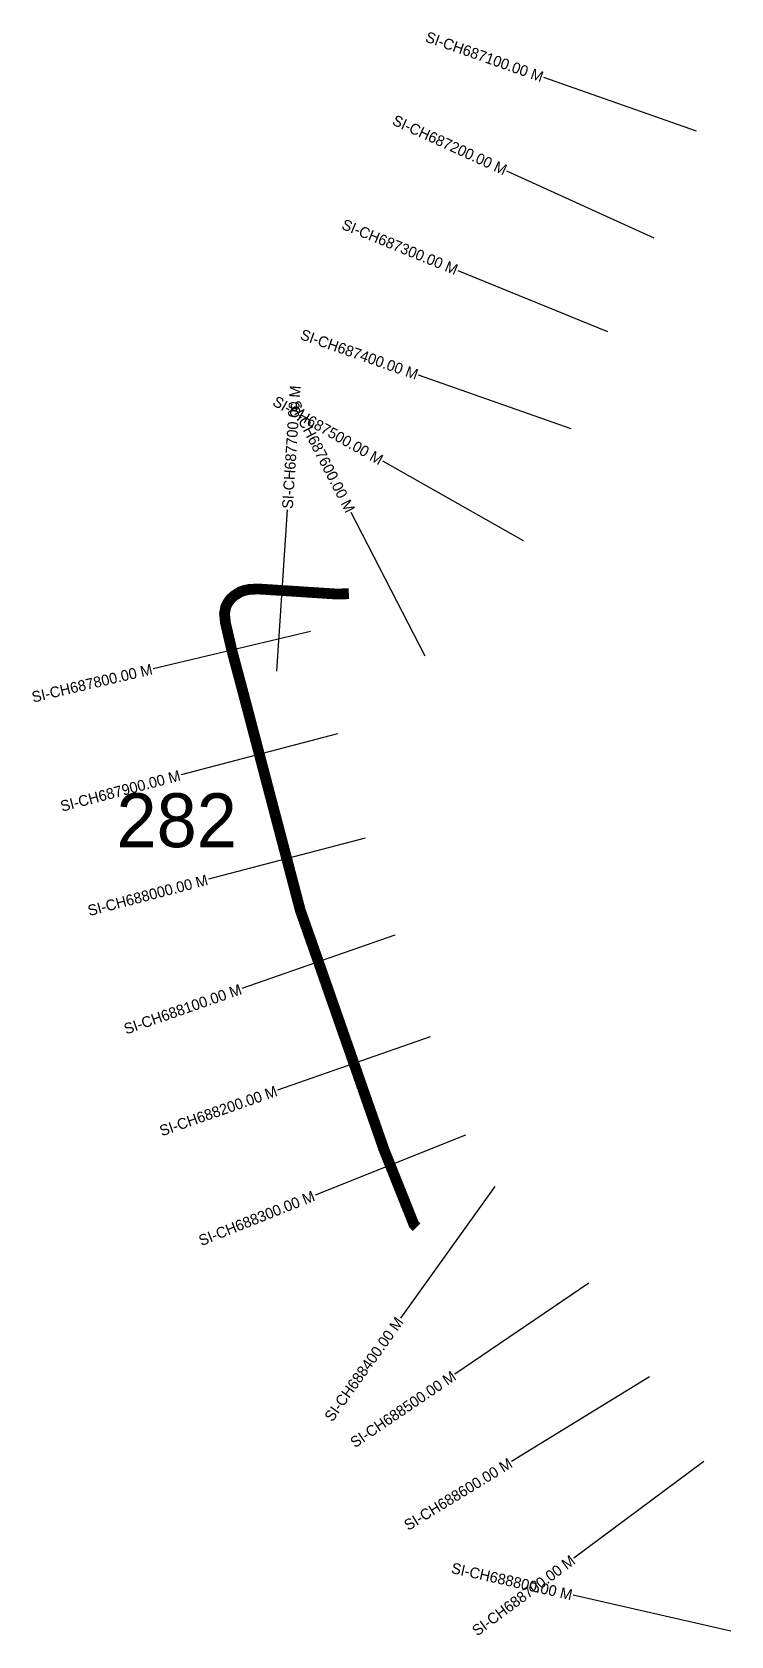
# Model space of a CAD drawing. Header units: metres. Extents: x 339539 to 346805, y 1761940 to 1765901.
# Drawn here: x 339539 to 340187, y 1763718 to 1765206 of the extents above; entities that cross this region are included whole.
import ezdxf
from ezdxf.enums import TextEntityAlignment as Align

# ---------------------------------------------------------------- set-up
doc = ezdxf.new("R2010")
doc.units = ezdxf.units.M
for name, color, linetype in [('ARTIFICIALLY PROTECTED', 4, 'Continuous'), ('CS', 134, 'Continuous'), ('CSMark', 6, 'Continuous')]:
    doc.layers.add(name, color=color, linetype=linetype)

msp = doc.modelspace()

# ---------------------------------------------------------------- linework, layer by layer
at = {"layer": 'ARTIFICIALLY PROTECTED', "const_width": 10, "flags": 128}
msp.add_lwpolyline([(339832.3, 1764685), (339820.9, 1764684.7), (339799.4, 1764686.1), (339777.9, 1764687.5), (339748.1, 1764689.4), (339740, 1764689), (339735.5, 1764688.1), (339731.4, 1764686.6), (339725.6, 1764682.9), (339722.2, 1764679.7), (339719.7, 1764676), (339718.2, 1764673), (339717.6, 1764669.8), (339717, 1764666.6), (339717.9, 1764657.9), (339724, 1764631.7), (339735.3, 1764589.4), (339765.9, 1764472.8), (339787.3, 1764391.3), (339803.4, 1764345.6), (339864.9, 1764169.4), (339892.6, 1764100.1), (339895.1, 1764097.6)], dxfattribs=at)
at = {"layer": 'CS'}
for p, q in [((340154.6, 1765113.9), (340013.1, 1765163.7)), ((340115.3, 1765014.7), (339978.8, 1765077)), ((340072.4, 1764927.9), (339933.5, 1764984.6)), ((340038.5, 1764837.8), (339897, 1764887.6)), ((339994.2, 1764734), (339863.7, 1764807.8)), ((339765.6, 1764613.1), (339775.3, 1764762.8)), ((339903.1, 1764627.1), (339834.4, 1764760.4)), ((339796.8, 1764649.9), (339650.8, 1764615.4)), ((339821.9, 1764555), (339676.8, 1764516.9)), ((339847.3, 1764458.3), (339702.2, 1764420.2)), ((339874.8, 1764368.4), (339733.2, 1764319)), ((339907.8, 1764274), (339766.2, 1764224.6)), ((339940.3, 1764182.9), (339801, 1764127.3)), ((339967.5, 1764135.2), (339880.2, 1764013.2)), ((340054.9, 1764045.5), (339930.7, 1763961.3)), ((340111.1, 1763958.7), (339983.2, 1763880.3)), ((340161.4, 1763880.2), (340041, 1763790.7)), ((340186.5, 1763723), (340040.3, 1763756.2))]:
    msp.add_line(p, q, dxfattribs=at)

# ---------------------------------------------------------------- texts
at = {"insert": (339616.9, 1764499.9), "char_height": 50, "attachment_point": 1}
msp.add_mtext_dynamic_manual_height_columns('282', width=84.374, gutter_width=1, heights=[74.2], dxfattribs=at)
at = {"layer": 'CSMark'}
for s, rotation, p in [('SI-CH687100.00 M', 340.6251, (340012.1, 1765164)), ('SI-CH687200.00 M', 335.4662, (339977.9, 1765077.4)), ('SI-CH687300.00 M', 337.7908, (339932.6, 1764985)), ('SI-CH687400.00 M', 340.6056, (339896, 1764888)), ('SI-CH687500.00 M', 330.525, (339862.8, 1764808.3)), ('SI-CH687600.00 M', 297.2654, (339834, 1764761.3)), ('SI-CH687800.00 M', 13.2995, (339649.9, 1764615.2)), ('SI-CH687900.00 M', 14.71, (339675.8, 1764516.7)), ('SI-CH688000.00 M', 14.71, (339701.2, 1764419.9)), ('SI-CH688100.00 M', 19.2592, (339732.3, 1764318.6)), ('SI-CH688200.00 M', 19.2592, (339765.3, 1764224.2)), ('SI-CH688300.00 M', 21.7532, (339800, 1764127)), ('SI-CH688400.00 M', 54.4133, (339879.6, 1764012.4)), ('SI-CH688500.00 M', 34.1266, (339929.9, 1763960.8)), ('SI-CH688600.00 M', 31.487, (339982.4, 1763879.8)), ('SI-CH688700.00 M', 36.5917, (340040.2, 1763790.1)), ('SI-CH688800.00 M', 347.2095, (340039.3, 1763756.4))]:
    msp.add_text(s, height=10, rotation=rotation, dxfattribs=at).set_placement(p, align=Align.MIDDLE_RIGHT)
msp.add_text('SI-CH687700.00 M', height=10, rotation=86.2896, dxfattribs=at).set_placement((339775.3, 1764763.8), align=Align.MIDDLE_LEFT)

doc.saveas('drawing.dxf')
